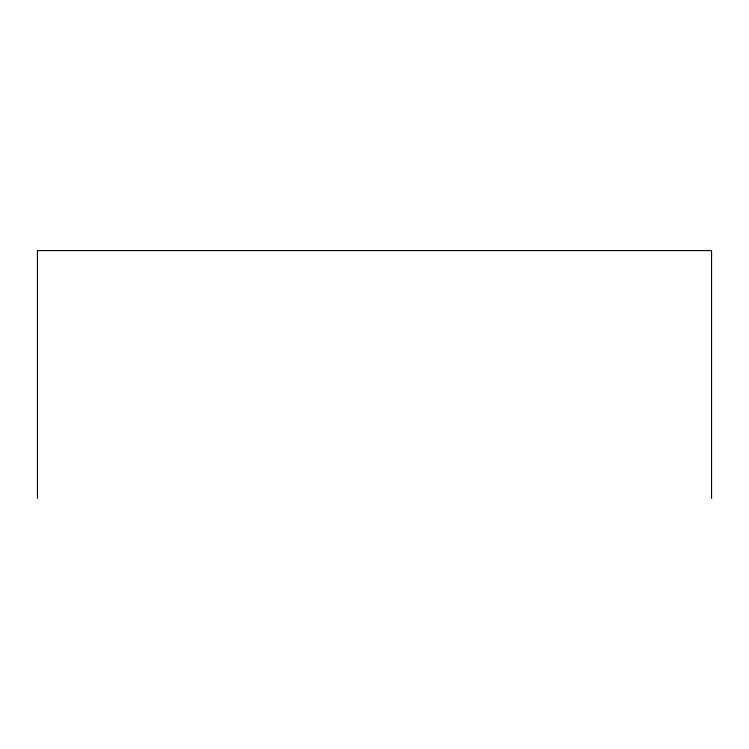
<?xml version="1.0" encoding="UTF-8"?>
<svg xmlns="http://www.w3.org/2000/svg" width="749" height="749" viewBox="0 0 749 749"><rect width="100%" height="100%" fill="white"/><g stroke="black" fill="none" stroke-linecap="round" stroke-linejoin="round"><path stroke-width="1.12" d="M711.55 498.403L711.55 250.597L37.45 250.597L37.45 498.403"/></g></svg>
